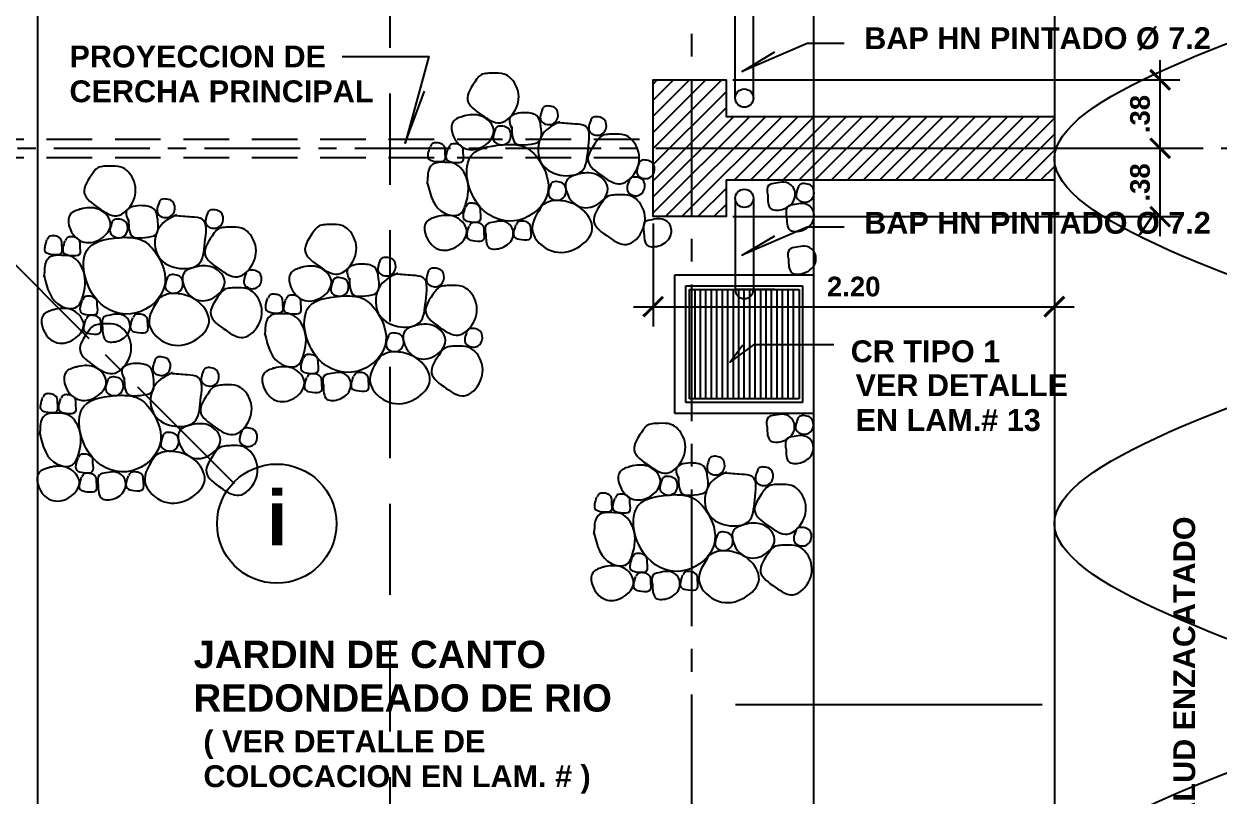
# Model space of a CAD drawing. Extents: x 504.5 to 598.6, y 648.3 to 688.4.
# Drawn here: x 534.96 to 541.52, y 667.53 to 671.77 of the extents above; entities that cross this region are included whole.
import ezdxf

# ---------------------------------------------------------------- set-up
doc = ezdxf.new("R2010")
doc.units = 0
doc.header["$MEASUREMENT"] = 0
for name, pattern in [('CENTER2', [1.125, 0.75, -0.125, 0.125, -0.125]), ('DASHDOTX2', [2, 1, -0.5, 0, -0.5]), ('HIDDEN', [0.375, 0.25, -0.125])]:
    doc.linetypes.add(name, pattern=pattern)
doc.layers.get('0').update_dxf_attribs({"linetype": 'CONTINUOUS'})
doc.layers.get('DEFPOINTS').update_dxf_attribs({"linetype": 'CONTINUOUS'})
for name, color, linetype in [('1', 6, 'CONTINUOUS'), ('2', 1, 'CONTINUOUS'), ('4', 3, 'CONTINUOUS'), ('6', 7, 'CONTINUOUS'), ('columnas', 4, 'CONTINUOUS'), ('EJES', 6, 'CENTER2'), ('PROYECCIONES', 6, 'HIDDEN'), ('talud', 5, 'CONTINUOUS'), ('texturas', 6, 'CONTINUOUS'), ('TUBERIA', 7, 'DASHDOTX2')]:
    doc.layers.add(name, color=color, linetype=linetype)
doc.styles.add('ALR4', font='sanssb__.ttf')
doc.dimstyles.new('1-50', dxfattribs={"dimscale": 0.6, "dimtxt": 0.18, "dimasz": 0.18, "dimexe": 0.18, "dimexo": 0.0625, "dimgap": 0.09, "dimtad": 1, "dimzin": 4, "dimdsep": 46, "dimtxsty": 'Standard', "dimblk1": 'ARCHTICK', "dimblk2": 'ARCHTICK', "dimsah": 1, "dimcen": 0.09, "dimdle": 0.18, "dimclrd": 6, "dimclre": 6, "dimclrt": 1, "dimadec": 0, "dimazin": 0, "dimtfac": 1, "dimtofl": 0, "dimtmove": 0, "dimatfit": 3, "dimldrblk": 'ARCHTICK', "dimfxl": 1, "dimtolj": 1, "dimtzin": 4, "dimarcsym": 0})

# ---------------------------------------------------------------- blocks, each defined once
blk = doc.blocks.new('_ARCHTICK')
at = {"color": 0, "linetype": 'ByBlock', "const_width": 0.15}
blk.add_lwpolyline([(-0.5, -0.5), (0.5, 0.5)], dxfattribs=at)
blk = doc.blocks.new('*D75')
at = {"color": 6, "linetype": 'ByBlock', "transparency": 16777216}
blk.add_arc((534.2623, 671.099), 2.0286, 90, 135, dxfattribs=at)
at = {"layer": 'DEFPOINTS', "color": 0, "linetype": 'ByBlock', "transparency": 16777216}
for p in [(534.2623, 683.009), (523.6674, 681.6939), (533.7373, 673.0584), (536.1168, 669.2445), (534.2623, 649.3383)]:
    blk.add_point(p, dxfattribs=at)
at = {"color": 6, "linetype": 'ByBlock', "transparency": 16777216, "xscale": 0.108, "yscale": 0.108, "zscale": 0.108}
for p, rotation in [((534.2623, 673.1276), 359.9999999999992), ((532.8279, 672.5334), 224.9999999999957)]:
    blk.add_blockref('_ARCHTICK', p, dxfattribs=dict(at, rotation=rotation))
at = {"color": 1, "linetype": 'ByBlock', "transparency": 16777216, "insert": (533.444, 673.0746), "char_height": 0.108, "attachment_point": 5, "rotation": 22.5, "style": 'ALR4'}
blk.add_mtext('\\A1;45.00°', dxfattribs=at)
blk = doc.blocks.new('*D174')
at = {"color": 6, "linetype": 'ByBlock', "transparency": 16777216}
for p, q in [((540.6123, 670.8724), (540.6123, 670.1078)), ((538.4123, 670.6724), (538.4123, 670.1078)), ((538.3043, 670.2158), (540.7203, 670.2158))]:
    blk.add_line(p, q, dxfattribs=at)
at = {"layer": 'DEFPOINTS', "color": 0, "linetype": 'ByBlock', "transparency": 16777216}
for p in [(540.6123, 670.9099), (538.4123, 670.7099), (540.6123, 670.2158)]:
    blk.add_point(p, dxfattribs=at)
at = {"color": 6, "linetype": 'ByBlock', "transparency": 16777216, "xscale": 0.108, "yscale": 0.108, "zscale": 0.108, "rotation": 180}
blk.add_blockref('_ARCHTICK', (538.4123, 670.2158), dxfattribs=at)
at = {"color": 6, "linetype": 'ByBlock', "transparency": 16777216, "xscale": 0.108, "yscale": 0.108, "zscale": 0.108}
blk.add_blockref('_ARCHTICK', (540.6123, 670.2158), dxfattribs=at)
at = {"color": 1, "linetype": 'ByBlock', "transparency": 16777216, "insert": (539.5123, 670.3255), "char_height": 0.108, "attachment_point": 5, "style": 'ALR4'}
blk.add_mtext('\\A1;2.20', dxfattribs=at)
blk = doc.blocks.new('*D175')
at = {"color": 6, "linetype": 'ByBlock', "transparency": 16777216}
for p, q in [((541.1923, 670.6019), (541.1923, 671.1929)), ((538.6623, 671.0849), (541.3003, 671.0849)), ((538.8498, 670.7099), (541.3003, 670.7099))]:
    blk.add_line(p, q, dxfattribs=at)
at = {"layer": 'DEFPOINTS', "color": 0, "linetype": 'ByBlock', "transparency": 16777216}
for p in [(538.6248, 671.0849), (541.1923, 671.0849), (538.8123, 670.7099)]:
    blk.add_point(p, dxfattribs=at)
at = {"color": 6, "linetype": 'ByBlock', "transparency": 16777216, "xscale": 0.108, "yscale": 0.108, "zscale": 0.108}
for p, rotation in [((541.1923, 671.0849), 90), ((541.1923, 670.7099), 270)]:
    blk.add_blockref('_ARCHTICK', p, dxfattribs=dict(at, rotation=rotation))
at = {"color": 1, "linetype": 'ByBlock', "transparency": 16777216, "insert": (541.0825, 670.8974), "char_height": 0.108, "attachment_point": 5, "rotation": 90, "style": 'ALR4'}
blk.add_mtext('\\A1;.38', dxfattribs=at)
blk = doc.blocks.new('*D176')
at = {"color": 6, "linetype": 'ByBlock', "transparency": 16777216}
for p, q in [((541.1923, 670.9769), (541.1923, 671.5679)), ((538.8498, 671.4599), (541.3003, 671.4599))]:
    blk.add_line(p, q, dxfattribs=at)
at = {"layer": 'DEFPOINTS', "color": 0, "linetype": 'ByBlock', "transparency": 16777216}
for p in [(538.8123, 671.4599), (541.1923, 671.4599), (538.6248, 671.0849)]:
    blk.add_point(p, dxfattribs=at)
at = {"color": 6, "linetype": 'ByBlock', "transparency": 16777216, "xscale": 0.108, "yscale": 0.108, "zscale": 0.108}
for p, rotation in [((541.1923, 671.4599), 90), ((541.1923, 671.0849), 270)]:
    blk.add_blockref('_ARCHTICK', p, dxfattribs=dict(at, rotation=rotation))
at = {"color": 1, "linetype": 'ByBlock', "transparency": 16777216, "insert": (541.0825, 671.2724), "char_height": 0.108, "attachment_point": 5, "rotation": 90, "style": 'ALR4'}
blk.add_mtext('\\A1;.38', dxfattribs=at)

msp = doc.modelspace()

# ---------------------------------------------------------------- hatches: boundary and pattern name
at = {"layer": '1'}
h = msp.add_hatch(dxfattribs=at)
h.set_pattern_fill('ANSI31', color=256, scale=0.5, style=0)
h.paths.add_polyline_path([(540.6123, 671.2599), (540.6123, 670.9099), (538.8123, 670.9099), (538.8123, 670.7099), (538.4123, 670.7099), (538.4123, 671.4599), (538.8123, 671.4599), (538.8123, 671.2599)])

# ---------------------------------------------------------------- linework, layer by layer
for points in [[(537.9026, 671.23), (537.8082, 671.1641), (537.7958, 671.011), (537.9026, 670.938), (538.022, 670.9594), (538.0558, 671.0769), (538.0416, 671.2051), (537.9828, 671.2175), (537.8919, 671.2246)], [(537.6191, 671.1063), (537.4174, 671.047), (537.4648, 670.7624), (537.6785, 670.6912), (537.8328, 670.8335), (537.7853, 671.0233), (537.7022, 671.0945), (537.6191, 671.1063)], [(537.174, 670.8971), (537.2702, 670.7279), (537.3539, 670.7244), (537.3842, 670.776), (537.3914, 670.9166), (537.3254, 671.0003), (537.2702, 671.0074), (537.2043, 670.9968), (537.1776, 670.9469), (537.1758, 670.9131), (537.1722, 670.8899)], [(537.9988, 670.9416), (537.9436, 670.9149), (537.9739, 670.7867), (538.0701, 670.7618), (538.1645, 670.8632), (538.1075, 670.938), (538.0113, 670.9451), (537.9899, 670.9398)], [(537.851, 670.8864), (537.8439, 670.8187), (537.8991, 670.8009), (537.9329, 670.833), (537.9222, 670.8882), (537.8919, 670.9006), (537.8634, 670.8988), (537.8492, 670.8864)], [(535.5363, 670.6932), (535.5612, 670.5989), (535.6253, 670.5953), (535.6877, 670.6131), (535.6966, 670.6914), (535.677, 670.7502), (535.6129, 670.7698), (535.5612, 670.7644), (535.5256, 670.7413), (535.5238, 670.7217), (535.5363, 670.6843)], [(537.3824, 670.7618), (537.3771, 670.6941), (537.4145, 670.6816), (537.4644, 670.6888), (537.4662, 670.7333), (537.4626, 670.7618), (537.4359, 670.7813), (537.4216, 670.7831), (537.3967, 670.7796), (537.386, 670.7635)], [(537.81, 670.7778), (537.7512, 670.6282), (537.8563, 670.5214), (537.9988, 670.541), (538.079, 670.6407), (538.0202, 670.7529), (537.9294, 670.7938), (537.8492, 670.7938), (537.8029, 670.7724)], [(535.8017, 670.7199), (535.7073, 670.6541), (535.6948, 670.5009), (535.8017, 670.428), (535.9211, 670.4493), (535.9549, 670.5668), (535.9407, 670.695), (535.8819, 670.7075), (535.791, 670.7146)], [(537.2257, 670.7084), (537.1705, 670.6816), (537.2007, 670.5535), (537.2969, 670.5285), (537.3914, 670.63), (537.3343, 670.7048), (537.2381, 670.7119), (537.2168, 670.7066)], [(537.402, 670.6567), (537.3967, 670.5891), (537.4341, 670.5766), (537.484, 670.5837), (537.4858, 670.6282), (537.4822, 670.6567), (537.4555, 670.6763), (537.4412, 670.6781), (537.4163, 670.6745), (537.4056, 670.6585)], [(537.4947, 670.6176), (537.5143, 670.5392), (537.5838, 670.5392), (537.6425, 670.5962), (537.6319, 670.6603), (537.5838, 670.6852), (537.5392, 670.6799), (537.5, 670.6674), (537.4929, 670.6176)], [(537.6586, 670.6638), (537.6532, 670.5962), (537.6906, 670.5837), (537.7405, 670.5909), (537.7423, 670.6354), (537.7387, 670.6638), (537.712, 670.6834), (537.6978, 670.6852), (537.6728, 670.6816), (537.6621, 670.6656)], [(536.0048, 670.6167), (535.9549, 670.5045), (536.0351, 670.4208), (536.1331, 670.3799), (536.2239, 670.4636), (536.2221, 670.5811), (536.1562, 670.6469), (536.0903, 670.6523), (536.0226, 670.638), (536.0012, 670.6131)], [(536.5546, 670.6311), (536.5047, 670.5189), (536.5849, 670.4353), (536.6828, 670.3943), (536.7737, 670.478), (536.7719, 670.5955), (536.706, 670.6614), (536.6401, 670.6667), (536.5724, 670.6525), (536.551, 670.6275)], [(535.5182, 670.5963), (535.3164, 670.537), (535.3639, 670.2523), (535.5776, 670.1811), (535.7319, 670.3235), (535.6844, 670.5133), (535.6013, 670.5844), (535.5182, 670.5963)], [(535.8979, 670.4315), (535.8427, 670.4048), (535.873, 670.2766), (535.9692, 670.2517), (536.0636, 670.3532), (536.0066, 670.428), (535.9104, 670.4351), (535.889, 670.4297)], [(536.1812, 670.4013), (536.174, 670.3336), (536.2293, 670.3158), (536.2631, 670.3478), (536.2524, 670.403), (536.2221, 670.4155), (536.1936, 670.4137), (536.1794, 670.4013)], [(536.4833, 670.4299), (536.4281, 670.4032), (536.4584, 670.275), (536.5546, 670.2501), (536.649, 670.3516), (536.592, 670.4264), (536.4958, 670.4335), (536.4744, 670.4281)], [(536.747, 670.373), (536.7719, 670.2786), (536.8361, 670.275), (536.8984, 670.2928), (536.9073, 670.3712), (536.8877, 670.4299), (536.8236, 670.4495), (536.7719, 670.4442), (536.7363, 670.421), (536.7345, 670.4014), (536.747, 670.3641)], [(535.7501, 670.3763), (535.7429, 670.3087), (535.7982, 670.2909), (535.832, 670.3229), (535.8213, 670.3781), (535.791, 670.3906), (535.7625, 670.3888), (535.7483, 670.3763)], [(536.6579, 670.3605), (536.6508, 670.2928), (536.706, 670.275), (536.7399, 670.3071), (536.7292, 670.3623), (536.6989, 670.3747), (536.6704, 670.373), (536.6561, 670.3605)], [(535.7091, 670.2677), (535.6503, 670.1182), (535.7554, 670.0114), (535.8979, 670.0309), (535.9781, 670.1306), (535.9193, 670.2428), (535.8284, 670.2838), (535.7483, 670.2838), (535.702, 670.2624)], [(536.0369, 670.2838), (535.987, 670.1716), (536.0672, 670.0879), (536.1651, 670.047), (536.256, 670.1306), (536.2542, 670.2481), (536.1883, 670.314), (536.1224, 670.3194), (536.0547, 670.3051), (536.0333, 670.2802)], [(536.298, 670.2626), (536.2927, 670.1949), (536.3301, 670.1825), (536.38, 670.1896), (536.3818, 670.2341), (536.3782, 670.2626), (536.3515, 670.2822), (536.3372, 670.2839), (536.3123, 670.2804), (536.3016, 670.2644)], [(536.3978, 670.2572), (536.3925, 670.1896), (536.4299, 670.1771), (536.4798, 670.1842), (536.4815, 670.2287), (536.478, 670.2572), (536.4513, 670.2768), (536.437, 670.2786), (536.4121, 670.275), (536.4014, 670.259)], [(536.7289, 670.276), (536.5271, 670.2167), (536.5746, 669.932), (536.7883, 669.8609), (536.9426, 670.0032), (536.8951, 670.193), (536.812, 670.2642), (536.7289, 670.276)], [(535.5577, 670.1538), (535.5523, 670.0861), (535.5897, 670.0737), (535.6396, 670.0808), (535.6414, 670.1253), (535.6378, 670.1538), (535.6111, 670.1734), (535.5968, 670.1752), (535.5719, 670.1716), (535.5612, 670.1556)], [(536.2838, 670.0667), (536.38, 669.8976), (536.4637, 669.8941), (536.494, 669.9457), (536.5011, 670.0863), (536.4352, 670.17), (536.38, 670.1771), (536.3141, 670.1664), (536.2874, 670.1166), (536.2856, 670.0828), (536.282, 670.0596)]]:
    msp.add_spline(points, degree=3, dxfattribs=at)
at = {"layer": '2'}
for points in [[(532.0885, 657.1433), (539.2934, 657.1433), (539.2934, 676.5107), (536.9318, 676.5107)], [(539.4592, 671.6603), (539.2574, 671.6603), (538.9013, 671.5061), (539.0793, 671.6129)], [(536.7081, 671.5877), (537.1828, 671.5877), (537.0523, 671.1132), (537.1591, 671.3979)], [(539.4592, 670.6521), (539.2574, 670.6521), (538.9013, 670.4979), (539.0793, 670.6046)], [(539.4029, 670.0063), (538.9637, 670.0063), (538.8331, 669.9114), (538.9043, 670.0063)]]:
    msp.add_lwpolyline(points, dxfattribs=at)
msp.add_circle((536.3491, 669.0256), 0.3271, dxfattribs=at)
for points in [[(537.4448, 671.4614), (537.3949, 671.3493), (537.4751, 671.2656), (537.5731, 671.2246), (537.6639, 671.3083), (537.6621, 671.4258), (537.5962, 671.4917), (537.5303, 671.497), (537.4626, 671.4828), (537.4412, 671.4579)], [(537.3735, 671.2602), (537.3183, 671.2335), (537.3486, 671.1054), (537.4448, 671.0804), (537.5392, 671.1819), (537.4822, 671.2567), (537.386, 671.2638), (537.3646, 671.2585)], [(537.6372, 671.2033), (537.6621, 671.1089), (537.7263, 671.1054), (537.7886, 671.1232), (537.7975, 671.2015), (537.7779, 671.2602), (537.7138, 671.2798), (537.6621, 671.2745), (537.6265, 671.2513), (537.6247, 671.2318), (537.6372, 671.1944)], [(537.8064, 671.3012), (537.7993, 671.2335), (537.8545, 671.2157), (537.8884, 671.2478), (537.8777, 671.303), (537.8474, 671.3154), (537.8189, 671.3137), (537.8047, 671.3012)], [(537.5481, 671.1908), (537.541, 671.1232), (537.5962, 671.1054), (537.6301, 671.1374), (537.6194, 671.1926), (537.5891, 671.2051), (537.5606, 671.2033), (537.5463, 671.1908)], [(538.0719, 671.2424), (538.0648, 671.1748), (538.12, 671.157), (538.1538, 671.189), (538.1431, 671.2442), (538.1129, 671.2567), (538.0843, 671.2549), (538.0701, 671.2424)], [(538.1057, 671.1267), (538.0558, 671.0146), (538.136, 670.9309), (538.234, 670.8899), (538.3248, 670.9736), (538.3231, 671.0911), (538.2572, 671.157), (538.1912, 671.1623), (538.1235, 671.1481), (538.1022, 671.1232)], [(537.1883, 671.0929), (537.1829, 671.0252), (537.2203, 671.0128), (537.2702, 671.0199), (537.272, 671.0644), (537.2684, 671.0929), (537.2417, 671.1125), (537.2275, 671.1143), (537.2025, 671.1107), (537.1918, 671.0947)], [(537.288, 671.0876), (537.2827, 671.0199), (537.3201, 671.0074), (537.37, 671.0146), (537.3718, 671.0591), (537.3682, 671.0876), (537.3415, 671.1071), (537.3272, 671.1089), (537.3023, 671.1054), (537.2916, 671.0893)], [(538.3356, 671.0049), (538.3285, 670.9372), (538.3837, 670.9194), (538.4175, 670.9514), (538.4068, 671.0066), (538.3766, 671.0191), (538.3481, 671.0173), (538.3338, 671.0049)], [(535.3439, 670.9514), (535.294, 670.8392), (535.3742, 670.7555), (535.4721, 670.7146), (535.563, 670.7983), (535.5612, 670.9158), (535.4953, 670.9816), (535.4294, 670.987), (535.3617, 670.9727), (535.3403, 670.9478)], [(538.2821, 670.9113), (538.275, 670.8437), (538.3302, 670.8258), (538.364, 670.8579), (538.3534, 670.9131), (538.3231, 670.9255), (538.2946, 670.9238), (538.2803, 670.9113)], [(539.0405, 670.831), (539.0601, 670.7526), (539.1296, 670.7526), (539.1884, 670.8096), (539.1777, 670.8737), (539.1296, 670.8986), (539.0851, 670.8933), (539.0459, 670.8808), (539.0388, 670.831)], [(539.2096, 670.8759), (539.2025, 670.8083), (539.2577, 670.7905), (539.2916, 670.8225), (539.2809, 670.8777), (539.2506, 670.8902), (539.2221, 670.8884), (539.2078, 670.8759)], [(535.7055, 670.7911), (535.6984, 670.7235), (535.7536, 670.7057), (535.7875, 670.7377), (535.7768, 670.7929), (535.7465, 670.8054), (535.718, 670.8036), (535.7037, 670.7911)], [(538.1378, 670.7938), (538.0879, 670.6816), (538.1681, 670.598), (538.2661, 670.557), (538.3569, 670.6407), (538.3551, 670.7582), (538.2892, 670.8241), (538.2233, 670.8294), (538.1556, 670.8152), (538.1342, 670.7902)], [(535.2726, 670.7502), (535.2174, 670.7235), (535.2477, 670.5953), (535.3439, 670.5704), (535.4383, 670.6719), (535.3813, 670.7466), (535.2851, 670.7537), (535.2637, 670.7484)], [(535.971, 670.7324), (535.9638, 670.6647), (536.0191, 670.6469), (536.0529, 670.679), (536.0422, 670.7342), (536.0119, 670.7466), (535.9834, 670.7448), (535.9692, 670.7324)], [(539.1442, 670.714), (539.1638, 670.6357), (539.2333, 670.6357), (539.2921, 670.6927), (539.2814, 670.7568), (539.2333, 670.7817), (539.1887, 670.7764), (539.1495, 670.7639), (539.1424, 670.714)], [(535.4472, 670.6808), (535.4401, 670.6131), (535.4953, 670.5953), (535.5291, 670.6273), (535.5185, 670.6825), (535.4882, 670.695), (535.4597, 670.6932), (535.4454, 670.6808)], [(538.3618, 670.6305), (538.3814, 670.5522), (538.4509, 670.5522), (538.5097, 670.6091), (538.499, 670.6732), (538.4509, 670.6982), (538.4064, 670.6928), (538.3672, 670.6804), (538.3601, 670.6305)], [(535.0873, 670.5828), (535.082, 670.5152), (535.1194, 670.5027), (535.1693, 670.5098), (535.1711, 670.5544), (535.1675, 670.5828), (535.1408, 670.6024), (535.1265, 670.6042), (535.1016, 670.6006), (535.0909, 670.5846)], [(535.1871, 670.5775), (535.1818, 670.5098), (535.2192, 670.4974), (535.2691, 670.5045), (535.2708, 670.549), (535.2673, 670.5775), (535.2406, 670.5971), (535.2263, 670.5989), (535.2014, 670.5953), (535.1907, 670.5793)], [(539.1542, 670.4802), (539.1738, 670.4018), (539.2433, 670.4018), (539.3021, 670.4588), (539.2914, 670.5229), (539.2433, 670.5478), (539.1988, 670.5425), (539.1596, 670.53), (539.1524, 670.4802)], [(535.0731, 670.387), (535.1693, 670.2179), (535.253, 670.2143), (535.2833, 670.2659), (535.2904, 670.4066), (535.2245, 670.4903), (535.1693, 670.4974), (535.1034, 670.4867), (535.0767, 670.4369), (535.0749, 670.403), (535.0713, 670.3799)], [(536.9162, 670.4709), (536.9091, 670.4032), (536.9643, 670.3854), (536.9982, 670.4175), (536.9875, 670.4726), (536.9572, 670.4851), (536.9287, 670.4833), (536.9144, 670.4709)], [(537.1817, 670.4121), (537.1745, 670.3445), (537.2298, 670.3267), (537.2636, 670.3587), (537.2529, 670.4139), (537.2226, 670.4264), (537.1941, 670.4246), (537.1799, 670.4121)], [(537.0124, 670.3997), (536.918, 670.3338), (536.9055, 670.1807), (537.0124, 670.1077), (537.1318, 670.1291), (537.1656, 670.2466), (537.1514, 670.3747), (537.0926, 670.3872), (537.0017, 670.3943)], [(537.2155, 670.2964), (537.1656, 670.1842), (537.2458, 670.1006), (537.3438, 670.0596), (537.4346, 670.1433), (537.4328, 670.2608), (537.3669, 670.3267), (537.301, 670.332), (537.2333, 670.3178), (537.2119, 670.2928)], [(535.2815, 670.2517), (535.2762, 670.1841), (535.3136, 670.1716), (535.3635, 670.1787), (535.3653, 670.2232), (535.3617, 670.2517), (535.335, 670.2713), (535.3207, 670.2731), (535.2958, 670.2695), (535.2851, 670.2535)], [(535.1248, 670.1983), (535.0695, 670.1716), (535.0998, 670.0434), (535.196, 670.0185), (535.2904, 670.12), (535.2334, 670.1947), (535.1372, 670.2019), (535.1158, 670.1965)], [(535.3011, 670.1467), (535.2958, 670.079), (535.3332, 670.0666), (535.3831, 670.0737), (535.3848, 670.1182), (535.3813, 670.1467), (535.3546, 670.1663), (535.3403, 670.168), (535.3154, 670.1645), (535.3047, 670.1484)], [(535.3938, 670.1075), (535.4134, 670.0292), (535.4828, 670.0292), (535.5416, 670.0861), (535.5309, 670.1502), (535.4828, 670.1752), (535.4383, 670.1698), (535.3991, 670.1574), (535.392, 670.1075)], [(535.3201, 670.0855), (535.2703, 669.9733), (535.3504, 669.8896), (535.4484, 669.8487), (535.5393, 669.9324), (535.5375, 670.0498), (535.4716, 670.1157), (535.4056, 670.1211), (535.338, 670.1068), (535.3166, 670.0819)], [(537.1086, 670.1112), (537.0534, 670.0845), (537.0837, 669.9564), (537.1799, 669.9314), (537.2743, 670.0329), (537.2173, 670.1077), (537.1211, 670.1148), (537.0997, 670.1095)], [(537.3919, 670.081), (537.3847, 670.0133), (537.44, 669.9955), (537.4738, 670.0276), (537.4631, 670.0828), (537.4328, 670.0952), (537.4043, 670.0934), (537.3901, 670.081)], [(536.9608, 670.0561), (536.9536, 669.9884), (537.0089, 669.9706), (537.0427, 670.0027), (537.032, 670.0578), (537.0017, 670.0703), (536.9732, 670.0685), (536.959, 670.0561)], [(536.9198, 669.9475), (536.861, 669.7979), (536.9661, 669.6911), (537.1086, 669.7107), (537.1888, 669.8104), (537.13, 669.9225), (537.0391, 669.9635), (536.959, 669.9635), (536.9127, 669.9421)], [(537.2476, 669.9635), (537.1977, 669.8513), (537.2779, 669.7677), (537.3758, 669.7267), (537.4667, 669.8104), (537.4649, 669.9279), (537.399, 669.9937), (537.3331, 669.9991), (537.2654, 669.9848), (537.244, 669.9599)], [(535.2489, 669.8843), (535.1937, 669.8576), (535.2239, 669.7294), (535.3201, 669.7045), (535.4146, 669.8059), (535.3575, 669.8807), (535.2613, 669.8878), (535.24, 669.8825)], [(535.5125, 669.8273), (535.5375, 669.733), (535.6016, 669.7294), (535.664, 669.7472), (535.6729, 669.8255), (535.6533, 669.8843), (535.5891, 669.9039), (535.5375, 669.8985), (535.5018, 669.8754), (535.5001, 669.8558), (535.5125, 669.8184)], [(535.6818, 669.9252), (535.6747, 669.8576), (535.7299, 669.8398), (535.7637, 669.8718), (535.753, 669.927), (535.7228, 669.9395), (535.6942, 669.9377), (535.68, 669.9252)], [(536.3355, 669.878), (536.2802, 669.8513), (536.3105, 669.7231), (536.4067, 669.6982), (536.5011, 669.7997), (536.4441, 669.8745), (536.3479, 669.8816), (536.3265, 669.8763)], [(536.4922, 669.9314), (536.4869, 669.8638), (536.5243, 669.8513), (536.5742, 669.8584), (536.576, 669.903), (536.5724, 669.9314), (536.5457, 669.951), (536.5314, 669.9528), (536.5065, 669.9492), (536.4958, 669.9332)], [(535.4235, 669.8149), (535.4163, 669.7472), (535.4716, 669.7294), (535.5054, 669.7614), (535.4947, 669.8166), (535.4644, 669.8291), (535.4359, 669.8273), (535.4217, 669.8149)], [(535.778, 669.854), (535.6836, 669.7881), (535.6711, 669.635), (535.778, 669.562), (535.8973, 669.5834), (535.9312, 669.7009), (535.9169, 669.8291), (535.8581, 669.8416), (535.7673, 669.8487)], [(535.9472, 669.8665), (535.9401, 669.7988), (535.9953, 669.781), (536.0292, 669.8131), (536.0185, 669.8683), (535.9882, 669.8807), (535.9597, 669.8789), (535.9454, 669.8665)], [(536.5118, 669.8264), (536.5065, 669.7588), (536.5439, 669.7463), (536.5938, 669.7534), (536.5956, 669.7979), (536.592, 669.8264), (536.5653, 669.846), (536.551, 669.8478), (536.5261, 669.8442), (536.5154, 669.8282)], [(536.6045, 669.7872), (536.6241, 669.7089), (536.6935, 669.7089), (536.7523, 669.7659), (536.7416, 669.83), (536.6935, 669.8549), (536.649, 669.8495), (536.6098, 669.8371), (536.6027, 669.7872)], [(536.7684, 669.8335), (536.763, 669.7659), (536.8004, 669.7534), (536.8503, 669.7605), (536.8521, 669.805), (536.8485, 669.8335), (536.8218, 669.8531), (536.8075, 669.8549), (536.7826, 669.8513), (536.7719, 669.8353)], [(535.9811, 669.7508), (535.9312, 669.6386), (536.0114, 669.5549), (536.1093, 669.514), (536.2002, 669.5977), (536.1984, 669.7152), (536.1325, 669.781), (536.0666, 669.7864), (535.9989, 669.7721), (535.9775, 669.7472)], [(535.0636, 669.7169), (535.0583, 669.6493), (535.0957, 669.6368), (535.1456, 669.6439), (535.1473, 669.6885), (535.1438, 669.7169), (535.117, 669.7365), (535.1028, 669.7383), (535.0779, 669.7347), (535.0672, 669.7187)], [(535.1634, 669.7116), (535.158, 669.6439), (535.1954, 669.6315), (535.2453, 669.6386), (535.2471, 669.6831), (535.2435, 669.7116), (535.2168, 669.7312), (535.2026, 669.733), (535.1776, 669.7294), (535.1669, 669.7134)], [(535.4945, 669.7304), (535.2927, 669.6711), (535.3402, 669.3864), (535.5538, 669.3152), (535.7081, 669.4576), (535.6607, 669.6474), (535.5776, 669.7185), (535.4945, 669.7304)], [(535.0494, 669.5211), (535.1456, 669.352), (535.2293, 669.3484), (535.2596, 669.4), (535.2667, 669.5407), (535.2008, 669.6244), (535.1456, 669.6315), (535.0796, 669.6208), (535.0529, 669.571), (535.0511, 669.5371), (535.0476, 669.514)], [(535.8742, 669.5656), (535.819, 669.5389), (535.8492, 669.4107), (535.9454, 669.3858), (536.0399, 669.4873), (535.9828, 669.562), (535.8866, 669.5692), (535.8653, 669.5638)], [(538.3588, 669.5398), (538.3089, 669.4277), (538.389, 669.344), (538.487, 669.303), (538.5779, 669.3867), (538.5761, 669.5042), (538.5102, 669.5701), (538.4443, 669.5754), (538.3766, 669.5612), (538.3552, 669.5363)], [(539.0372, 669.558), (539.0568, 669.4797), (539.1263, 669.4797), (539.1851, 669.5366), (539.1744, 669.6007), (539.1263, 669.6256), (539.0817, 669.6203), (539.0425, 669.6078), (539.0354, 669.558)], [(539.2063, 669.603), (539.1991, 669.5353), (539.2544, 669.5175), (539.2882, 669.5495), (539.2775, 669.6047), (539.2472, 669.6172), (539.2187, 669.6154), (539.2045, 669.603)], [(535.7263, 669.5104), (535.7192, 669.4428), (535.7744, 669.425), (535.8083, 669.457), (535.7976, 669.5122), (535.7673, 669.5247), (535.7388, 669.5229), (535.7245, 669.5104)], [(536.1574, 669.5353), (536.1503, 669.4677), (536.2055, 669.4499), (536.2394, 669.4819), (536.2287, 669.5371), (536.1984, 669.5496), (536.1699, 669.5478), (536.1557, 669.5353)], [(539.1409, 669.441), (539.1604, 669.3627), (539.2299, 669.3627), (539.2887, 669.4197), (539.278, 669.4838), (539.2299, 669.5087), (539.1854, 669.5034), (539.1462, 669.4909), (539.1391, 669.441)], [(536.0131, 669.4178), (535.9633, 669.3057), (536.0434, 669.222), (536.1414, 669.1811), (536.2323, 669.2647), (536.2305, 669.3822), (536.1646, 669.4481), (536.0986, 669.4535), (536.0309, 669.4392), (536.0096, 669.4143)], [(535.2578, 669.3858), (535.2524, 669.3181), (535.2899, 669.3057), (535.3397, 669.3128), (535.3415, 669.3573), (535.338, 669.3858), (535.3112, 669.4054), (535.297, 669.4072), (535.272, 669.4036), (535.2613, 669.3876)], [(535.6853, 669.4018), (535.6266, 669.2523), (535.7317, 669.1455), (535.8742, 669.165), (535.9543, 669.2647), (535.8956, 669.3769), (535.8047, 669.4178), (535.7245, 669.4178), (535.6782, 669.3965)], [(538.7204, 669.3796), (538.7133, 669.3119), (538.7685, 669.2941), (538.8023, 669.3262), (538.7917, 669.3814), (538.7614, 669.3938), (538.7329, 669.3921), (538.7186, 669.3796)], [(535.101, 669.3324), (535.0458, 669.3057), (535.0761, 669.1775), (535.1723, 669.1526), (535.2667, 669.2541), (535.2097, 669.3288), (535.1135, 669.336), (535.0921, 669.3306)], [(535.2774, 669.2808), (535.272, 669.2131), (535.3094, 669.2007), (535.3593, 669.2078), (535.3611, 669.2523), (535.3575, 669.2808), (535.3308, 669.3003), (535.3166, 669.3021), (535.2916, 669.2986), (535.2809, 669.2825)], [(535.37, 669.2416), (535.3896, 669.1633), (535.4591, 669.1633), (535.5179, 669.2202), (535.5072, 669.2843), (535.4591, 669.3092), (535.4146, 669.3039), (535.3754, 669.2914), (535.3682, 669.2416)], [(535.5339, 669.2879), (535.5286, 669.2202), (535.566, 669.2078), (535.6159, 669.2149), (535.6176, 669.2594), (535.6141, 669.2879), (535.5874, 669.3075), (535.5731, 669.3092), (535.5482, 669.3057), (535.5375, 669.2897)], [(538.2875, 669.3386), (538.2323, 669.3119), (538.2626, 669.1838), (538.3588, 669.1588), (538.4532, 669.2603), (538.3962, 669.3351), (538.3, 669.3422), (538.2786, 669.3369)], [(538.5512, 669.2817), (538.5761, 669.1873), (538.6402, 669.1838), (538.7026, 669.2016), (538.7115, 669.2799), (538.6919, 669.3386), (538.6278, 669.3582), (538.5761, 669.3529), (538.5405, 669.3297), (538.5387, 669.3102), (538.5512, 669.2728)], [(538.8166, 669.3084), (538.7222, 669.2425), (538.7097, 669.0894), (538.8166, 669.0164), (538.936, 669.0378), (538.9698, 669.1553), (538.9556, 669.2835), (538.8968, 669.2959), (538.8059, 669.303)], [(538.9858, 669.3208), (538.9787, 669.2532), (539.0339, 669.2354), (539.0678, 669.2674), (539.0571, 669.3226), (539.0268, 669.3351), (538.9983, 669.3333), (538.9841, 669.3208)], [(538.4621, 669.2692), (538.455, 669.2016), (538.5102, 669.1838), (538.544, 669.2158), (538.5333, 669.271), (538.5031, 669.2835), (538.4746, 669.2817), (538.4603, 669.2692)], [(539.0197, 669.2051), (538.9698, 669.093), (539.05, 669.0093), (539.148, 668.9683), (539.2388, 669.052), (539.237, 669.1695), (539.1711, 669.2354), (539.1052, 669.2407), (539.0375, 669.2265), (539.0161, 669.2016)], [(538.1022, 669.1713), (538.0969, 669.1036), (538.1343, 669.0912), (538.1842, 669.0983), (538.186, 669.1428), (538.1824, 669.1713), (538.1557, 669.1909), (538.1414, 669.1927), (538.1165, 669.1891), (538.1058, 669.1731)], [(538.202, 669.166), (538.1966, 669.0983), (538.2341, 669.0858), (538.2839, 669.093), (538.2857, 669.1375), (538.2822, 669.166), (538.2554, 669.1855), (538.2412, 669.1873), (538.2162, 669.1838), (538.2056, 669.1677)], [(538.5331, 669.1848), (538.3313, 669.1254), (538.3788, 668.8408), (538.5925, 668.7696), (538.7468, 668.9119), (538.6993, 669.1017), (538.6162, 669.1729), (538.5331, 669.1848)], [(538.088, 668.9755), (538.1842, 668.8063), (538.2679, 668.8028), (538.2982, 668.8544), (538.3053, 668.995), (538.2394, 669.0787), (538.1842, 669.0858), (538.1183, 669.0752), (538.0915, 669.0253), (538.0898, 668.9915), (538.0862, 668.9683)], [(538.7649, 668.9648), (538.7578, 668.8971), (538.813, 668.8793), (538.8469, 668.9114), (538.8362, 668.9666), (538.8059, 668.979), (538.7774, 668.9772), (538.7632, 668.9648)], [(538.9128, 669.02), (538.8576, 668.9933), (538.8879, 668.8651), (538.9841, 668.8402), (539.0785, 668.9416), (539.0215, 669.0164), (538.9253, 669.0235), (538.9039, 669.0182)], [(539.1961, 668.9897), (539.1889, 668.9221), (539.2442, 668.9043), (539.278, 668.9363), (539.2673, 668.9915), (539.237, 669.0039), (539.2085, 669.0022), (539.1943, 668.9897)], [(539.0518, 668.8722), (539.0019, 668.76), (539.082, 668.6764), (539.18, 668.6354), (539.2709, 668.7191), (539.2691, 668.8366), (539.2032, 668.9025), (539.1373, 668.9078), (539.0696, 668.8936), (539.0482, 668.8686)], [(538.2964, 668.8402), (538.2911, 668.7725), (538.3285, 668.76), (538.3784, 668.7672), (538.3801, 668.8117), (538.3766, 668.8402), (538.3499, 668.8597), (538.3356, 668.8615), (538.3107, 668.858), (538.3, 668.8419)], [(538.724, 668.8562), (538.6652, 668.7066), (538.7703, 668.5998), (538.9128, 668.6194), (538.993, 668.7191), (538.9342, 668.8313), (538.8433, 668.8722), (538.7632, 668.8722), (538.7168, 668.8508)], [(538.1396, 668.7868), (538.0844, 668.76), (538.1147, 668.6319), (538.2109, 668.6069), (538.3053, 668.7084), (538.2483, 668.7832), (538.1521, 668.7903), (538.1307, 668.785)], [(538.316, 668.7351), (538.3107, 668.6675), (538.3481, 668.655), (538.398, 668.6621), (538.3997, 668.7066), (538.3962, 668.7351), (538.3694, 668.7547), (538.3552, 668.7565), (538.3303, 668.7529), (538.3196, 668.7369)], [(538.4086, 668.696), (538.4282, 668.6176), (538.4977, 668.6176), (538.5565, 668.6746), (538.5458, 668.7387), (538.4977, 668.7636), (538.4532, 668.7583), (538.414, 668.7458), (538.4069, 668.696)], [(538.5725, 668.7422), (538.5672, 668.6746), (538.6046, 668.6621), (538.6545, 668.6693), (538.6563, 668.7138), (538.6527, 668.7422), (538.626, 668.7618), (538.6117, 668.7636), (538.5868, 668.76), (538.5761, 668.744)]]:
    msp.add_spline(points, degree=3, dxfattribs=at)
at = {"layer": '6'}
msp.add_line((538.8638, 668.0337), (540.5448, 668.0337), dxfattribs=at)
at = {"layer": 'columnas'}
msp.add_lwpolyline([(540.6123, 671.2599), (540.6123, 670.9099), (538.8123, 670.9099), (538.8123, 670.7099), (538.4123, 670.7099), (538.4123, 671.4599), (538.8123, 671.4599), (538.8123, 671.2599), (540.6123, 671.2599)], dxfattribs=at)
at = {"layer": 'EJES'}
for p, q in [((538.6248, 649.3383), (538.6248, 683.009)), ((536.1168, 669.2445), (523.6674, 681.6939))]:
    msp.add_line(p, q, dxfattribs=at)
at = {"layer": 'EJES', "ltscale": 0.7}
msp.add_line((505.4273, 671.0849), (544.8842, 671.0849), dxfattribs=at)
at = {"layer": 'PROYECCIONES', "color": 3, "ltscale": 2}
msp.add_line((536.9697, 678.8849), (536.9697, 657.2641), dxfattribs=at)
at = {"layer": 'PROYECCIONES'}
for p, q in [((534.3373, 671.1349), (538.4123, 671.1349)), ((534.3373, 671.0349), (538.4123, 671.0349))]:
    msp.add_line(p, q, dxfattribs=at)
at = {"layer": 'talud'}
msp.add_line((540.6123, 679.1599), (540.6123, 656.0266), dxfattribs=at)
at = {"layer": 'texturas', "color": 1}
msp.add_line((535.0373, 673.926), (535.0373, 661.7387), dxfattribs=at)
at = {"layer": 'texturas'}
for points in [[(542.6123, 670.0266), (540.6123, 671.0266), (542.6123, 672.0266)], [(542.6123, 668.0266), (540.6123, 669.0266), (542.6123, 670.0266)], [(542.6123, 666.0266), (540.6123, 667.0266), (542.6123, 668.0266)]]:
    msp.add_spline(points, degree=3, dxfattribs=at)
at = {"layer": 'TUBERIA', "color": 1}
for p, q in [((538.8623, 671.3599), (538.8623, 671.8599)), ((538.9623, 671.3599), (538.9623, 671.8599)), ((538.8623, 670.8099), (538.8623, 670.3099)), ((538.9623, 670.8099), (538.9623, 670.3099)), ((538.6423, 669.7099), (538.6423, 670.3099)), ((538.6723, 669.7099), (538.6723, 670.3099)), ((538.7023, 669.7099), (538.7023, 670.3099)), ((538.7323, 669.7099), (538.7323, 670.3099)), ((538.7623, 669.7099), (538.7623, 670.3099)), ((538.7923, 669.7099), (538.7923, 670.3099)), ((538.8223, 669.7099), (538.8223, 670.3099)), ((538.8523, 669.7099), (538.8523, 670.3099)), ((539.08, 670.3099), (538.8623, 670.3099)), ((538.8823, 669.7099), (538.8823, 670.3099)), ((538.9123, 669.7099), (538.9123, 670.3099)), ((538.9423, 669.7099), (538.9423, 670.3099)), ((538.9723, 669.7099), (538.9723, 670.3099)), ((539.0023, 669.7099), (539.0023, 670.3099)), ((539.0323, 669.7099), (539.0323, 670.3099)), ((539.0623, 669.7099), (539.0623, 670.3099)), ((539.0923, 669.7099), (539.0923, 670.3099)), ((539.1223, 669.7099), (539.1223, 670.3099)), ((539.1523, 669.7099), (539.1523, 670.3099)), ((539.1823, 669.7099), (539.1823, 670.3099))]:
    msp.add_line(p, q, dxfattribs=at)
for points in [[(538.5323, 670.3899), (539.2923, 670.3899), (539.2923, 669.6299), (538.5323, 669.6299)], [(538.5923, 670.3299), (539.2323, 670.3299), (539.2323, 669.6899), (538.5923, 669.6899)], [(538.6123, 670.3099), (539.2123, 670.3099), (539.2123, 669.7099), (538.6123, 669.7099)]]:
    msp.add_lwpolyline(points, close=True, dxfattribs=at)
at = {"layer": 'TUBERIA', "color": 1, "linetype": 'Continuous'}
for centre in [(538.9123, 671.3599), (538.9123, 670.8099)]:
    msp.add_circle(centre, 0.05, dxfattribs=at)
msp.add_arc((538.9123, 670.3099), 0.05, 180, 0, dxfattribs=at)

# ---------------------------------------------------------------- texts
at = {"layer": '2', "style": 'ALR4'}
for s, height, p in [('BAP HN PINTADO %%C 7.2', 0.12, (539.5699, 671.6287)), ('PROYECCION DE', 0.12, (535.2125, 671.5283)), ('CERCHA PRINCIPAL', 0.12, (535.2125, 671.3372)), ('BAP HN PINTADO %%C 7.2', 0.12, (539.5699, 670.616)), ('CR TIPO 1', 0.12, (539.4956, 669.911)), ('VER DETALLE', 0.12, (539.5226, 669.7249)), ('EN LAM.# 13', 0.12, (539.5226, 669.5338)), ('i', 0.3, (536.293, 668.9073)), ('( VER DETALLE DE', 0.12, (535.9471, 667.7712)), ('COLOCACION EN LAM. # )', 0.12, (535.9471, 667.5801))]:
    msp.add_text(s, height=height, dxfattribs=at).set_placement(p)
msp.add_text('TALUD ENZACATADO', height=0.12, rotation=90, dxfattribs=at).set_placement((541.3842, 667.2774))
at = {"layer": '4', "style": 'ALR4'}
for s, p in [('JARDIN DE CANTO', (535.8931, 668.2334)), ('REDONDEADO DE RIO', (535.8931, 667.9945))]:
    msp.add_text(s, height=0.15, dxfattribs=at).set_placement(p)

# ---------------------------------------------------------------- dimensions: what is measured, and where the dimension line sits
at = {"layer": '2'}
dim = msp.add_angular_dim_2l(base=(533.7373, 673.0584), line1=((534.2623, 649.3383), (534.2623, 683.009)), line2=((536.1168, 669.2445), (523.6674, 681.6939)), dimstyle='1-50', override={"dimtxsty": 'ALR4', "dimadec": 2, "dimazin": 1}, dxfattribs=at)
dim.commit()
dim.dimension.update_dxf_attribs({"geometry": '*D75', "text_midpoint": (533.444, 673.0746)})
for base, p1, p2, override, picture, middle in [((541.1923235348, 671.4598847348), (538.6247554457, 671.0848847348), (538.812348191, 671.4598847348), {"dimtxsty": 'ALR4', "dimse1": 1, "dimtmove": 1}, '*D176', (541.082545757, 671.2723847348)), ((541.1923235348, 671.0848847348), (538.812348191, 670.7098847348), (538.6247554457, 671.0848847348), {"dimtxsty": 'ALR4'}, '*D175', (541.082545757, 670.8973847348))]:
    dim = msp.add_linear_dim(base=base, p1=p1, p2=p2, angle=90, dimstyle='1-50', override=override, dxfattribs=at)
    dim.commit()
    dim.dimension.update_dxf_attribs({"geometry": picture, "text_midpoint": middle})
dim = msp.add_linear_dim(base=(540.6123, 670.2158), p1=(538.4123, 670.7099), p2=(540.6123, 670.9099), dimstyle='1-50', override={"dimtxsty": 'ALR4'}, dxfattribs=at)
dim.commit()
dim.dimension.update_dxf_attribs({"geometry": '*D174', "text_midpoint": (539.5123, 670.3255)})

doc.saveas('drawing.dxf')
